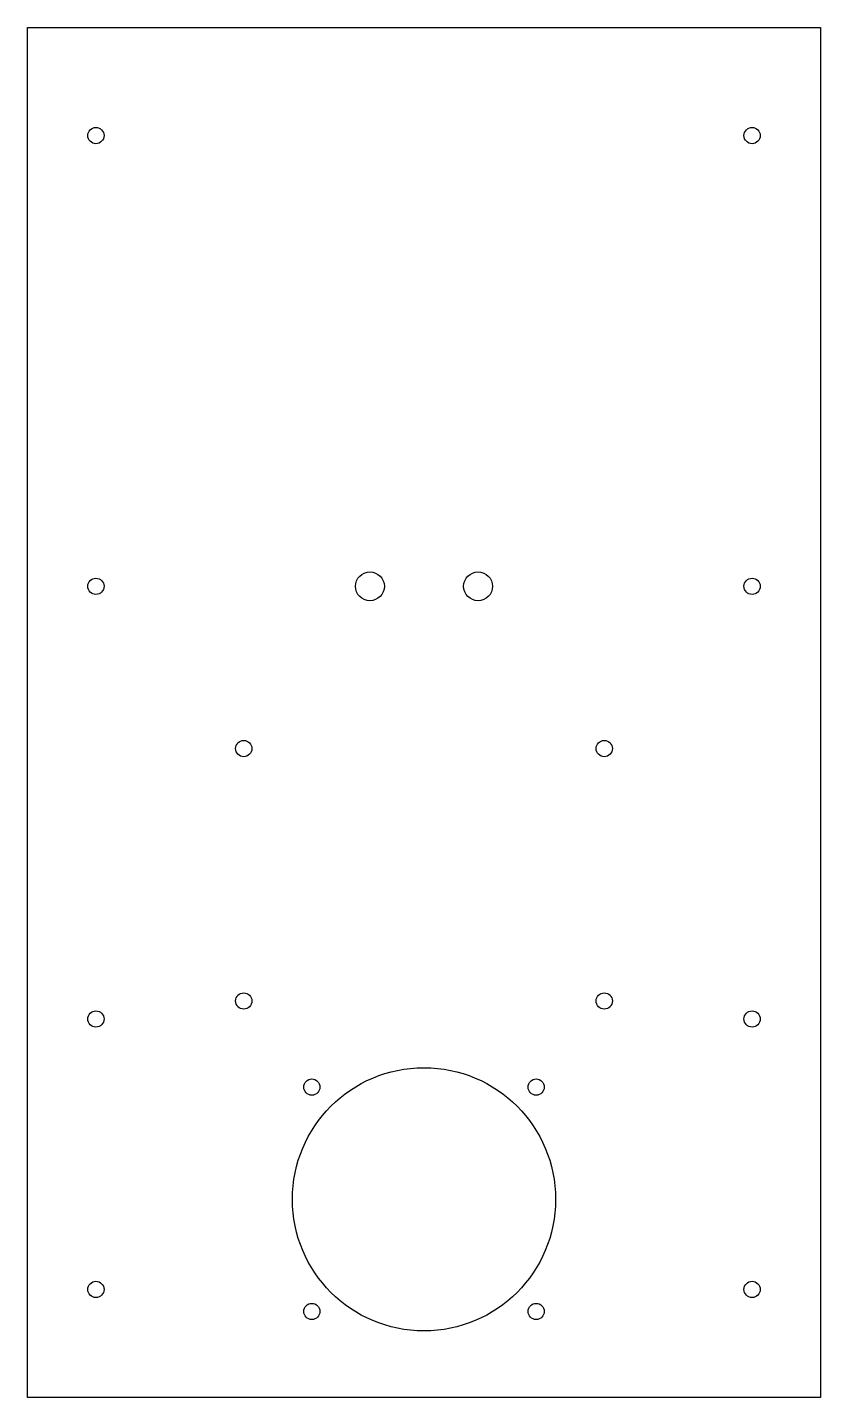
# Model space of a CAD drawing. Header units: millimetres. Extents: x 0 to 220, y 0 to 380.
import ezdxf

# ---------------------------------------------------------------- set-up
doc = ezdxf.new("R2010")
doc.units = ezdxf.units.MM

msp = doc.modelspace()

# ---------------------------------------------------------------- linework, layer by layer
for p, q in [((0, 0), (0, 380)), ((0, 380), (220, 380)), ((220, 380), (220, 0)), ((220, 0), (0, 0))]:
    msp.add_line(p, q)
for centre, radius in [((19, 350), 2.25), ((201, 350), 2.25), ((95, 225), 4), ((125, 225), 4), ((19, 225), 2.25), ((201, 225), 2.25), ((60, 180), 2.25), ((160, 180), 2.25), ((60, 110), 2.25), ((160, 110), 2.25), ((19, 105), 2.25), ((201, 105), 2.25), ((110, 55), 36.5), ((78.89, 86.11), 2.25), ((141.11, 86.11), 2.25), ((19, 30), 2.25), ((201, 30), 2.25), ((78.89, 23.89), 2.25), ((141.11, 23.89), 2.25)]:
    msp.add_circle(centre, radius)

doc.saveas('drawing.dxf')
